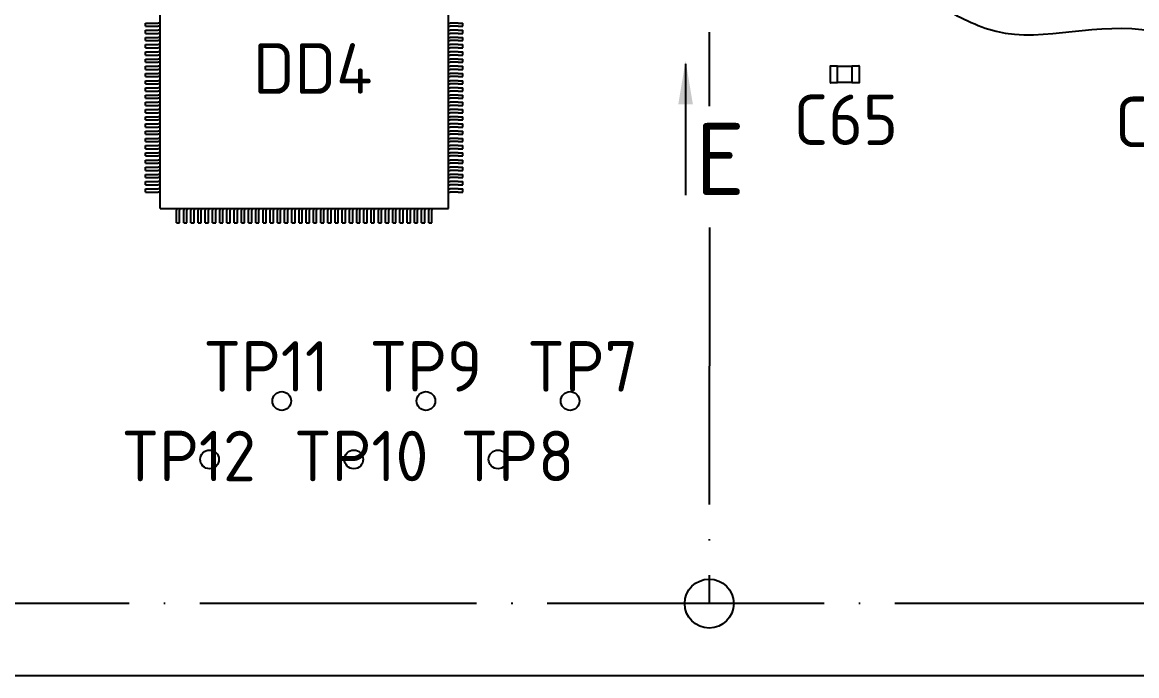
# Model space of a CAD drawing. Extents: x -34 to 51106, y -14166 to 1700.
# Drawn here: x 1546.4 to 1623.7, y 15.7 to 61 of the extents above; entities that cross this region are included whole.
import ezdxf
from ezdxf.enums import TextEntityAlignment as Align

# ---------------------------------------------------------------- set-up
doc = ezdxf.new("R2010")
doc.units = 0
doc.linetypes.add('ACAD_ISO04W100', pattern=[30, 24, -3, 0, -3])
doc.layers.get('0').update_dxf_attribs({"linetype": 'CONTINUOUS'})
for name, color, linetype in [('ВИДЫ', 30, 'CONTINUOUS'), ('РАЗМЕРЫ', 2, 'CONTINUOUS'), ('ТЕКСТ', 4, 'CONTINUOUS')]:
    doc.layers.add(name, color=color, linetype=linetype)
doc.styles.add('GOST_TYPE_B', font='GOST_B.TTF', dxfattribs={"height": 3.5})

msp = doc.modelspace()

# ---------------------------------------------------------------- linework, layer by layer
at = {"linetype": 'CONTINUOUS'}
for p, q in [((1555.9248, 48.1206), (1555.9248, 68.1206)), ((1575.9248, 48.1206), (1575.9248, 68.1206)), ((1554.9248, 60.9806), (1555.2591, 60.9806)), ((1554.9248, 60.7606), (1554.9248, 60.9806)), ((1554.9248, 60.7606), (1555.2591, 60.7606)), ((1554.9248, 60.4806), (1555.2591, 60.4806)), ((1554.9248, 60.2606), (1554.9248, 60.4806)), ((1555.2591, 60.9806), (1555.3498, 60.9806)), ((1555.2591, 60.7606), (1555.3498, 60.7606)), ((1555.2591, 60.4806), (1555.3498, 60.4806)), ((1555.3498, 60.9806), (1555.8014, 60.9806)), ((1555.3498, 60.7606), (1555.8014, 60.7606)), ((1555.3498, 60.4806), (1555.8014, 60.4806)), ((1555.8921, 60.9806), (1555.8014, 60.9806)), ((1555.8921, 60.7606), (1555.8014, 60.7606)), ((1555.8921, 60.4806), (1555.8014, 60.4806)), ((1555.8921, 60.9806), (1555.9248, 60.9806)), ((1555.8921, 60.7606), (1555.9248, 60.7606)), ((1555.8921, 60.4806), (1555.9248, 60.4806)), ((1555.9248, 60.7606), (1555.9248, 60.9806)), ((1555.9248, 60.2606), (1555.9248, 60.4806)), ((1575.9248, 60.9806), (1575.9576, 60.9806)), ((1575.9248, 60.7606), (1575.9248, 60.9806)), ((1575.9248, 60.7606), (1575.9576, 60.7606)), ((1575.9248, 60.4806), (1575.9576, 60.4806)), ((1575.9248, 60.2606), (1575.9248, 60.4806)), ((1575.9576, 60.9806), (1576.0483, 60.9806)), ((1575.9576, 60.7606), (1576.0483, 60.7606)), ((1575.9576, 60.4806), (1576.0483, 60.4806)), ((1576.4999, 60.9806), (1576.0483, 60.9806)), ((1576.4999, 60.7606), (1576.0483, 60.7606)), ((1576.4999, 60.4806), (1576.0483, 60.4806)), ((1576.5906, 60.9806), (1576.4999, 60.9806)), ((1576.5906, 60.7606), (1576.4999, 60.7606)), ((1576.5906, 60.4806), (1576.4999, 60.4806)), ((1576.5906, 60.9806), (1576.9248, 60.9806)), ((1576.5906, 60.7606), (1576.9248, 60.7606)), ((1576.5906, 60.4806), (1576.9248, 60.4806)), ((1576.9248, 60.7606), (1576.9248, 60.9806)), ((1576.9248, 60.2606), (1576.9248, 60.4806)), ((1554.9248, 60.2606), (1555.2591, 60.2606)), ((1554.9248, 59.9806), (1555.2591, 59.9806)), ((1554.9248, 59.7606), (1554.9248, 59.9806)), ((1554.9248, 59.7606), (1555.2591, 59.7606)), ((1555.2591, 60.2606), (1555.3498, 60.2606)), ((1555.2591, 59.9806), (1555.3498, 59.9806)), ((1555.2591, 59.7606), (1555.3498, 59.7606)), ((1555.3498, 60.2606), (1555.8014, 60.2606)), ((1555.3498, 59.9806), (1555.8014, 59.9806)), ((1555.3498, 59.7606), (1555.8014, 59.7606)), ((1555.8921, 60.2606), (1555.8014, 60.2606)), ((1555.8921, 59.9806), (1555.8014, 59.9806)), ((1555.8921, 59.7606), (1555.8014, 59.7606)), ((1555.8921, 60.2606), (1555.9248, 60.2606)), ((1555.8921, 59.9806), (1555.9248, 59.9806)), ((1555.8921, 59.7606), (1555.9248, 59.7606)), ((1555.9248, 59.7606), (1555.9248, 59.9806)), ((1575.9248, 60.2606), (1575.9576, 60.2606)), ((1575.9248, 59.9806), (1575.9576, 59.9806)), ((1575.9248, 59.7606), (1575.9248, 59.9806)), ((1575.9248, 59.7606), (1575.9576, 59.7606)), ((1575.9576, 60.2606), (1576.0483, 60.2606)), ((1575.9576, 59.9806), (1576.0483, 59.9806)), ((1575.9576, 59.7606), (1576.0483, 59.7606)), ((1576.4999, 60.2606), (1576.0483, 60.2606)), ((1576.4999, 59.9806), (1576.0483, 59.9806)), ((1576.4999, 59.7606), (1576.0483, 59.7606)), ((1576.5906, 60.2606), (1576.4999, 60.2606)), ((1576.5906, 59.9806), (1576.4999, 59.9806)), ((1576.5906, 59.7606), (1576.4999, 59.7606)), ((1576.5906, 60.2606), (1576.9248, 60.2606)), ((1576.5906, 59.9806), (1576.9248, 59.9806)), ((1576.5906, 59.7606), (1576.9248, 59.7606)), ((1576.9248, 59.7606), (1576.9248, 59.9806)), ((1554.9248, 59.4806), (1555.2591, 59.4806)), ((1554.9248, 59.2606), (1554.9248, 59.4806)), ((1554.9248, 59.2606), (1555.2591, 59.2606)), ((1554.9248, 58.9806), (1555.2591, 58.9806)), ((1554.9248, 58.7606), (1554.9248, 58.9806)), ((1554.9248, 58.7606), (1555.2591, 58.7606)), ((1555.2591, 59.4806), (1555.3498, 59.4806)), ((1555.2591, 59.2606), (1555.3498, 59.2606)), ((1555.2591, 58.9806), (1555.3498, 58.9806)), ((1555.2591, 58.7606), (1555.3498, 58.7606)), ((1555.3498, 59.4806), (1555.8014, 59.4806)), ((1555.3498, 59.2606), (1555.8014, 59.2606)), ((1555.3498, 58.9806), (1555.8014, 58.9806)), ((1555.3498, 58.7606), (1555.8014, 58.7606)), ((1555.8921, 59.4806), (1555.8014, 59.4806)), ((1555.8921, 59.2606), (1555.8014, 59.2606)), ((1555.8921, 58.9806), (1555.8014, 58.9806)), ((1555.8921, 58.7606), (1555.8014, 58.7606)), ((1555.8921, 59.4806), (1555.9248, 59.4806)), ((1555.8921, 59.2606), (1555.9248, 59.2606)), ((1555.8921, 58.9806), (1555.9248, 58.9806)), ((1555.8921, 58.7606), (1555.9248, 58.7606)), ((1555.9248, 59.2606), (1555.9248, 59.4806)), ((1555.9248, 58.7606), (1555.9248, 58.9806)), ((1575.9248, 59.4806), (1575.9576, 59.4806)), ((1575.9248, 59.2606), (1575.9248, 59.4806)), ((1575.9248, 59.2606), (1575.9576, 59.2606)), ((1575.9248, 58.9806), (1575.9576, 58.9806)), ((1575.9248, 58.7606), (1575.9248, 58.9806)), ((1575.9248, 58.7606), (1575.9576, 58.7606)), ((1575.9576, 59.4806), (1576.0483, 59.4806)), ((1575.9576, 59.2606), (1576.0483, 59.2606)), ((1575.9576, 58.9806), (1576.0483, 58.9806)), ((1575.9576, 58.7606), (1576.0483, 58.7606)), ((1576.4999, 59.4806), (1576.0483, 59.4806)), ((1576.4999, 59.2606), (1576.0483, 59.2606)), ((1576.4999, 58.9806), (1576.0483, 58.9806)), ((1576.4999, 58.7606), (1576.0483, 58.7606)), ((1576.5906, 59.4806), (1576.4999, 59.4806)), ((1576.5906, 59.2606), (1576.4999, 59.2606)), ((1576.5906, 58.9806), (1576.4999, 58.9806)), ((1576.5906, 58.7606), (1576.4999, 58.7606)), ((1576.5906, 59.4806), (1576.9248, 59.4806)), ((1576.5906, 59.2606), (1576.9248, 59.2606)), ((1576.5906, 58.9806), (1576.9248, 58.9806)), ((1576.5906, 58.7606), (1576.9248, 58.7606)), ((1576.9248, 59.2606), (1576.9248, 59.4806)), ((1576.9248, 58.7606), (1576.9248, 58.9806)), ((1554.9248, 58.4806), (1555.2591, 58.4806)), ((1554.9248, 58.2606), (1554.9248, 58.4806)), ((1554.9248, 58.2606), (1555.2591, 58.2606)), ((1554.9248, 57.9806), (1555.2591, 57.9806)), ((1554.9248, 57.7606), (1554.9248, 57.9806)), ((1555.2591, 58.4806), (1555.3498, 58.4806)), ((1555.2591, 58.2606), (1555.3498, 58.2606)), ((1555.2591, 57.9806), (1555.3498, 57.9806)), ((1555.3498, 58.4806), (1555.8014, 58.4806)), ((1555.3498, 58.2606), (1555.8014, 58.2606)), ((1555.3498, 57.9806), (1555.8014, 57.9806)), ((1555.8921, 58.4806), (1555.8014, 58.4806)), ((1555.8921, 58.2606), (1555.8014, 58.2606)), ((1555.8921, 57.9806), (1555.8014, 57.9806)), ((1555.8921, 58.4806), (1555.9248, 58.4806)), ((1555.8921, 58.2606), (1555.9248, 58.2606)), ((1555.8921, 57.9806), (1555.9248, 57.9806)), ((1555.9248, 58.2606), (1555.9248, 58.4806)), ((1555.9248, 57.7606), (1555.9248, 57.9806)), ((1575.9248, 58.4806), (1575.9576, 58.4806)), ((1575.9248, 58.2606), (1575.9248, 58.4806)), ((1575.9248, 58.2606), (1575.9576, 58.2606)), ((1575.9248, 57.9806), (1575.9576, 57.9806)), ((1575.9248, 57.7606), (1575.9248, 57.9806)), ((1575.9576, 58.4806), (1576.0483, 58.4806)), ((1575.9576, 58.2606), (1576.0483, 58.2606)), ((1575.9576, 57.9806), (1576.0483, 57.9806)), ((1576.4999, 58.4806), (1576.0483, 58.4806)), ((1576.4999, 58.2606), (1576.0483, 58.2606)), ((1576.4999, 57.9806), (1576.0483, 57.9806)), ((1576.5906, 58.4806), (1576.4999, 58.4806)), ((1576.5906, 58.2606), (1576.4999, 58.2606)), ((1576.5906, 57.9806), (1576.4999, 57.9806)), ((1576.5906, 58.4806), (1576.9248, 58.4806)), ((1576.5906, 58.2606), (1576.9248, 58.2606)), ((1576.5906, 57.9806), (1576.9248, 57.9806)), ((1576.9248, 58.2606), (1576.9248, 58.4806)), ((1576.9248, 57.7606), (1576.9248, 57.9806)), ((1602.4129, 56.8506), (1602.4129, 57.9906)), ((1602.4429, 58.0206), (1602.9129, 58.0206)), ((1602.9129, 57.9906), (1602.9129, 58.0206)), ((1602.9129, 57.9906), (1603.9129, 57.9906)), ((1602.9129, 56.8506), (1602.9129, 57.9906)), ((1603.9129, 58.0206), (1604.3829, 58.0206)), ((1603.9129, 58.0206), (1603.9129, 57.9906)), ((1603.9129, 57.9906), (1603.9129, 56.8506)), ((1604.4129, 57.9906), (1604.4129, 56.8506)), ((1554.9248, 57.7606), (1555.2591, 57.7606)), ((1554.9248, 57.4806), (1555.2591, 57.4806)), ((1554.9248, 57.2606), (1554.9248, 57.4806)), ((1554.9248, 57.2606), (1555.2591, 57.2606)), ((1555.2591, 57.7606), (1555.3498, 57.7606)), ((1555.2591, 57.4806), (1555.3498, 57.4806)), ((1555.2591, 57.2606), (1555.3498, 57.2606)), ((1555.3498, 57.7606), (1555.8014, 57.7606)), ((1555.3498, 57.4806), (1555.8014, 57.4806)), ((1555.3498, 57.2606), (1555.8014, 57.2606)), ((1555.8921, 57.7606), (1555.8014, 57.7606)), ((1555.8921, 57.4806), (1555.8014, 57.4806)), ((1555.8921, 57.2606), (1555.8014, 57.2606)), ((1555.8921, 57.7606), (1555.9248, 57.7606)), ((1555.8921, 57.4806), (1555.9248, 57.4806)), ((1555.8921, 57.2606), (1555.9248, 57.2606)), ((1555.9248, 57.2606), (1555.9248, 57.4806)), ((1575.9248, 57.7606), (1575.9576, 57.7606)), ((1575.9248, 57.4806), (1575.9576, 57.4806)), ((1575.9248, 57.2606), (1575.9248, 57.4806)), ((1575.9248, 57.2606), (1575.9576, 57.2606)), ((1575.9576, 57.7606), (1576.0483, 57.7606)), ((1575.9576, 57.4806), (1576.0483, 57.4806)), ((1575.9576, 57.2606), (1576.0483, 57.2606)), ((1576.4999, 57.7606), (1576.0483, 57.7606)), ((1576.4999, 57.4806), (1576.0483, 57.4806)), ((1576.4999, 57.2606), (1576.0483, 57.2606)), ((1576.5906, 57.7606), (1576.4999, 57.7606)), ((1576.5906, 57.4806), (1576.4999, 57.4806)), ((1576.5906, 57.2606), (1576.4999, 57.2606)), ((1576.5906, 57.7606), (1576.9248, 57.7606)), ((1576.5906, 57.4806), (1576.9248, 57.4806)), ((1576.5906, 57.2606), (1576.9248, 57.2606)), ((1576.9248, 57.2606), (1576.9248, 57.4806)), ((1554.9248, 56.9806), (1555.2591, 56.9806)), ((1554.9248, 56.7606), (1554.9248, 56.9806)), ((1554.9248, 56.7606), (1555.2591, 56.7606)), ((1554.9248, 56.4806), (1555.2591, 56.4806)), ((1554.9248, 56.2606), (1554.9248, 56.4806)), ((1555.2591, 56.9806), (1555.3498, 56.9806)), ((1555.2591, 56.7606), (1555.3498, 56.7606)), ((1555.2591, 56.4806), (1555.3498, 56.4806)), ((1555.3498, 56.9806), (1555.8014, 56.9806)), ((1555.3498, 56.7606), (1555.8014, 56.7606)), ((1555.3498, 56.4806), (1555.8014, 56.4806)), ((1555.8921, 56.9806), (1555.8014, 56.9806)), ((1555.8921, 56.7606), (1555.8014, 56.7606)), ((1555.8921, 56.4806), (1555.8014, 56.4806)), ((1555.8921, 56.9806), (1555.9248, 56.9806)), ((1555.8921, 56.7606), (1555.9248, 56.7606)), ((1555.8921, 56.4806), (1555.9248, 56.4806)), ((1555.9248, 56.7606), (1555.9248, 56.9806)), ((1555.9248, 56.2606), (1555.9248, 56.4806)), ((1575.9248, 56.9806), (1575.9576, 56.9806)), ((1575.9248, 56.7606), (1575.9248, 56.9806)), ((1575.9248, 56.7606), (1575.9576, 56.7606)), ((1575.9248, 56.4806), (1575.9576, 56.4806)), ((1575.9248, 56.2606), (1575.9248, 56.4806)), ((1575.9576, 56.9806), (1576.0483, 56.9806)), ((1575.9576, 56.7606), (1576.0483, 56.7606)), ((1575.9576, 56.4806), (1576.0483, 56.4806)), ((1576.4999, 56.9806), (1576.0483, 56.9806)), ((1576.4999, 56.7606), (1576.0483, 56.7606)), ((1576.4999, 56.4806), (1576.0483, 56.4806)), ((1576.5906, 56.9806), (1576.4999, 56.9806)), ((1576.5906, 56.7606), (1576.4999, 56.7606)), ((1576.5906, 56.4806), (1576.4999, 56.4806)), ((1576.5906, 56.9806), (1576.9248, 56.9806)), ((1576.5906, 56.7606), (1576.9248, 56.7606)), ((1576.5906, 56.4806), (1576.9248, 56.4806)), ((1576.9248, 56.7606), (1576.9248, 56.9806)), ((1576.9248, 56.2606), (1576.9248, 56.4806)), ((1602.9129, 56.8206), (1602.4429, 56.8206)), ((1603.9129, 56.8506), (1602.9129, 56.8506)), ((1602.9129, 56.8206), (1602.9129, 56.8506)), ((1603.9129, 56.8506), (1603.9129, 56.8206)), ((1604.3829, 56.8206), (1603.9129, 56.8206)), ((1554.9248, 56.2606), (1555.2591, 56.2606)), ((1554.9248, 55.9806), (1555.2591, 55.9806)), ((1554.9248, 55.7606), (1554.9248, 55.9806)), ((1554.9248, 55.7606), (1555.2591, 55.7606)), ((1555.2591, 56.2606), (1555.3498, 56.2606)), ((1555.2591, 55.9806), (1555.3498, 55.9806)), ((1555.2591, 55.7606), (1555.3498, 55.7606)), ((1555.3498, 56.2606), (1555.8014, 56.2606)), ((1555.3498, 55.9806), (1555.8014, 55.9806)), ((1555.3498, 55.7606), (1555.8014, 55.7606)), ((1555.8921, 56.2606), (1555.8014, 56.2606)), ((1555.8921, 55.9806), (1555.8014, 55.9806)), ((1555.8921, 55.7606), (1555.8014, 55.7606)), ((1555.8921, 56.2606), (1555.9248, 56.2606)), ((1555.8921, 55.9806), (1555.9248, 55.9806)), ((1555.8921, 55.7606), (1555.9248, 55.7606)), ((1555.9248, 55.7606), (1555.9248, 55.9806)), ((1575.9248, 56.2606), (1575.9576, 56.2606)), ((1575.9248, 55.9806), (1575.9576, 55.9806)), ((1575.9248, 55.7606), (1575.9248, 55.9806)), ((1575.9248, 55.7606), (1575.9576, 55.7606)), ((1575.9576, 56.2606), (1576.0483, 56.2606)), ((1575.9576, 55.9806), (1576.0483, 55.9806)), ((1575.9576, 55.7606), (1576.0483, 55.7606)), ((1576.4999, 56.2606), (1576.0483, 56.2606)), ((1576.4999, 55.9806), (1576.0483, 55.9806)), ((1576.4999, 55.7606), (1576.0483, 55.7606)), ((1576.5906, 56.2606), (1576.4999, 56.2606)), ((1576.5906, 55.9806), (1576.4999, 55.9806)), ((1576.5906, 55.7606), (1576.4999, 55.7606)), ((1576.5906, 56.2606), (1576.9248, 56.2606)), ((1576.5906, 55.9806), (1576.9248, 55.9806)), ((1576.5906, 55.7606), (1576.9248, 55.7606)), ((1576.9248, 55.7606), (1576.9248, 55.9806)), ((1554.9248, 55.4806), (1555.2591, 55.4806)), ((1554.9248, 55.2606), (1554.9248, 55.4806)), ((1554.9248, 55.2606), (1555.2591, 55.2606)), ((1554.9248, 54.9806), (1555.2591, 54.9806)), ((1554.9248, 54.7606), (1554.9248, 54.9806)), ((1555.2591, 55.4806), (1555.3498, 55.4806)), ((1555.2591, 55.2606), (1555.3498, 55.2606)), ((1555.2591, 54.9806), (1555.3498, 54.9806)), ((1555.3498, 55.4806), (1555.8014, 55.4806)), ((1555.3498, 55.2606), (1555.8014, 55.2606)), ((1555.3498, 54.9806), (1555.8014, 54.9806)), ((1555.8921, 55.4806), (1555.8014, 55.4806)), ((1555.8921, 55.2606), (1555.8014, 55.2606)), ((1555.8921, 54.9806), (1555.8014, 54.9806)), ((1555.8921, 55.4806), (1555.9248, 55.4806)), ((1555.8921, 55.2606), (1555.9248, 55.2606)), ((1555.8921, 54.9806), (1555.9248, 54.9806)), ((1555.9248, 55.2606), (1555.9248, 55.4806)), ((1555.9248, 54.7606), (1555.9248, 54.9806)), ((1575.9248, 55.4806), (1575.9576, 55.4806)), ((1575.9248, 55.2606), (1575.9248, 55.4806)), ((1575.9248, 55.2606), (1575.9576, 55.2606)), ((1575.9248, 54.9806), (1575.9576, 54.9806)), ((1575.9248, 54.7606), (1575.9248, 54.9806)), ((1575.9576, 55.4806), (1576.0483, 55.4806)), ((1575.9576, 55.2606), (1576.0483, 55.2606)), ((1575.9576, 54.9806), (1576.0483, 54.9806)), ((1576.4999, 55.4806), (1576.0483, 55.4806)), ((1576.4999, 55.2606), (1576.0483, 55.2606)), ((1576.4999, 54.9806), (1576.0483, 54.9806)), ((1576.5906, 55.4806), (1576.4999, 55.4806)), ((1576.5906, 55.2606), (1576.4999, 55.2606)), ((1576.5906, 54.9806), (1576.4999, 54.9806)), ((1576.5906, 55.4806), (1576.9248, 55.4806)), ((1576.5906, 55.2606), (1576.9248, 55.2606)), ((1576.5906, 54.9806), (1576.9248, 54.9806)), ((1576.9248, 55.2606), (1576.9248, 55.4806)), ((1576.9248, 54.7606), (1576.9248, 54.9806)), ((1554.9248, 54.7606), (1555.2591, 54.7606)), ((1554.9248, 54.4806), (1555.2591, 54.4806)), ((1554.9248, 54.2606), (1554.9248, 54.4806)), ((1554.9248, 54.2606), (1555.2591, 54.2606)), ((1555.2591, 54.7606), (1555.3498, 54.7606)), ((1555.2591, 54.4806), (1555.3498, 54.4806)), ((1555.2591, 54.2606), (1555.3498, 54.2606)), ((1555.3498, 54.7606), (1555.8014, 54.7606)), ((1555.3498, 54.4806), (1555.8014, 54.4806)), ((1555.3498, 54.2606), (1555.8014, 54.2606)), ((1555.8921, 54.7606), (1555.8014, 54.7606)), ((1555.8921, 54.4806), (1555.8014, 54.4806)), ((1555.8921, 54.2606), (1555.8014, 54.2606)), ((1555.8921, 54.7606), (1555.9248, 54.7606)), ((1555.8921, 54.4806), (1555.9248, 54.4806)), ((1555.8921, 54.2606), (1555.9248, 54.2606)), ((1555.9248, 54.2606), (1555.9248, 54.4806)), ((1575.9248, 54.7606), (1575.9576, 54.7606)), ((1575.9248, 54.4806), (1575.9576, 54.4806)), ((1575.9248, 54.2606), (1575.9248, 54.4806)), ((1575.9248, 54.2606), (1575.9576, 54.2606)), ((1575.9576, 54.7606), (1576.0483, 54.7606)), ((1575.9576, 54.4806), (1576.0483, 54.4806)), ((1575.9576, 54.2606), (1576.0483, 54.2606)), ((1576.4999, 54.7606), (1576.0483, 54.7606)), ((1576.4999, 54.4806), (1576.0483, 54.4806)), ((1576.4999, 54.2606), (1576.0483, 54.2606)), ((1576.5906, 54.7606), (1576.4999, 54.7606)), ((1576.5906, 54.4806), (1576.4999, 54.4806)), ((1576.5906, 54.2606), (1576.4999, 54.2606)), ((1576.5906, 54.7606), (1576.9248, 54.7606)), ((1576.5906, 54.4806), (1576.9248, 54.4806)), ((1576.5906, 54.2606), (1576.9248, 54.2606)), ((1576.9248, 54.2606), (1576.9248, 54.4806)), ((1554.9248, 53.9806), (1555.2591, 53.9806)), ((1554.9248, 53.7606), (1554.9248, 53.9806)), ((1554.9248, 53.7606), (1555.2591, 53.7606)), ((1554.9248, 53.4806), (1555.2591, 53.4806)), ((1554.9248, 53.2606), (1554.9248, 53.4806)), ((1555.2591, 53.9806), (1555.3498, 53.9806)), ((1555.2591, 53.7606), (1555.3498, 53.7606)), ((1555.2591, 53.4806), (1555.3498, 53.4806)), ((1555.3498, 53.9806), (1555.8014, 53.9806)), ((1555.3498, 53.7606), (1555.8014, 53.7606)), ((1555.3498, 53.4806), (1555.8014, 53.4806)), ((1555.8921, 53.9806), (1555.8014, 53.9806)), ((1555.8921, 53.7606), (1555.8014, 53.7606)), ((1555.8921, 53.4806), (1555.8014, 53.4806)), ((1555.8921, 53.9806), (1555.9248, 53.9806)), ((1555.8921, 53.7606), (1555.9248, 53.7606)), ((1555.8921, 53.4806), (1555.9248, 53.4806)), ((1555.9248, 53.7606), (1555.9248, 53.9806)), ((1555.9248, 53.2606), (1555.9248, 53.4806)), ((1575.9248, 53.9806), (1575.9576, 53.9806)), ((1575.9248, 53.7606), (1575.9248, 53.9806)), ((1575.9248, 53.7606), (1575.9576, 53.7606)), ((1575.9248, 53.4806), (1575.9576, 53.4806)), ((1575.9248, 53.2606), (1575.9248, 53.4806)), ((1575.9576, 53.9806), (1576.0483, 53.9806)), ((1575.9576, 53.7606), (1576.0483, 53.7606)), ((1575.9576, 53.4806), (1576.0483, 53.4806)), ((1576.4999, 53.9806), (1576.0483, 53.9806)), ((1576.4999, 53.7606), (1576.0483, 53.7606)), ((1576.4999, 53.4806), (1576.0483, 53.4806)), ((1576.5906, 53.9806), (1576.4999, 53.9806)), ((1576.5906, 53.7606), (1576.4999, 53.7606)), ((1576.5906, 53.4806), (1576.4999, 53.4806)), ((1576.5906, 53.9806), (1576.9248, 53.9806)), ((1576.5906, 53.7606), (1576.9248, 53.7606)), ((1576.5906, 53.4806), (1576.9248, 53.4806)), ((1576.9248, 53.7606), (1576.9248, 53.9806)), ((1576.9248, 53.2606), (1576.9248, 53.4806)), ((1554.9248, 53.2606), (1555.2591, 53.2606)), ((1554.9248, 52.9806), (1555.2591, 52.9806)), ((1554.9248, 52.7606), (1554.9248, 52.9806)), ((1554.9248, 52.7606), (1555.2591, 52.7606)), ((1555.2591, 53.2606), (1555.3498, 53.2606)), ((1555.2591, 52.9806), (1555.3498, 52.9806)), ((1555.2591, 52.7606), (1555.3498, 52.7606)), ((1555.3498, 53.2606), (1555.8014, 53.2606)), ((1555.3498, 52.9806), (1555.8014, 52.9806)), ((1555.3498, 52.7606), (1555.8014, 52.7606)), ((1555.8921, 53.2606), (1555.8014, 53.2606)), ((1555.8921, 52.9806), (1555.8014, 52.9806)), ((1555.8921, 52.7606), (1555.8014, 52.7606)), ((1555.8921, 53.2606), (1555.9248, 53.2606)), ((1555.8921, 52.9806), (1555.9248, 52.9806)), ((1555.8921, 52.7606), (1555.9248, 52.7606)), ((1555.9248, 52.7606), (1555.9248, 52.9806)), ((1575.9248, 53.2606), (1575.9576, 53.2606)), ((1575.9248, 52.9806), (1575.9576, 52.9806)), ((1575.9248, 52.7606), (1575.9248, 52.9806)), ((1575.9248, 52.7606), (1575.9576, 52.7606)), ((1575.9576, 53.2606), (1576.0483, 53.2606)), ((1575.9576, 52.9806), (1576.0483, 52.9806)), ((1575.9576, 52.7606), (1576.0483, 52.7606)), ((1576.4999, 53.2606), (1576.0483, 53.2606)), ((1576.4999, 52.9806), (1576.0483, 52.9806)), ((1576.4999, 52.7606), (1576.0483, 52.7606)), ((1576.5906, 53.2606), (1576.4999, 53.2606)), ((1576.5906, 52.9806), (1576.4999, 52.9806)), ((1576.5906, 52.7606), (1576.4999, 52.7606)), ((1576.5906, 53.2606), (1576.9248, 53.2606)), ((1576.5906, 52.9806), (1576.9248, 52.9806)), ((1576.5906, 52.7606), (1576.9248, 52.7606)), ((1576.9248, 52.7606), (1576.9248, 52.9806)), ((1554.9248, 52.4806), (1555.2591, 52.4806)), ((1554.9248, 52.2606), (1554.9248, 52.4806)), ((1554.9248, 52.2606), (1555.2591, 52.2606)), ((1554.9248, 51.9806), (1555.2591, 51.9806)), ((1554.9248, 51.7606), (1554.9248, 51.9806)), ((1555.2591, 52.4806), (1555.3498, 52.4806)), ((1555.2591, 52.2606), (1555.3498, 52.2606)), ((1555.2591, 51.9806), (1555.3498, 51.9806)), ((1555.3498, 52.4806), (1555.8014, 52.4806)), ((1555.3498, 52.2606), (1555.8014, 52.2606)), ((1555.3498, 51.9806), (1555.8014, 51.9806)), ((1555.8921, 52.4806), (1555.8014, 52.4806)), ((1555.8921, 52.2606), (1555.8014, 52.2606)), ((1555.8921, 51.9806), (1555.8014, 51.9806)), ((1555.8921, 52.4806), (1555.9248, 52.4806)), ((1555.8921, 52.2606), (1555.9248, 52.2606)), ((1555.8921, 51.9806), (1555.9248, 51.9806)), ((1555.9248, 52.2606), (1555.9248, 52.4806)), ((1555.9248, 51.7606), (1555.9248, 51.9806)), ((1575.9248, 52.4806), (1575.9576, 52.4806)), ((1575.9248, 52.2606), (1575.9248, 52.4806)), ((1575.9248, 52.2606), (1575.9576, 52.2606)), ((1575.9248, 51.9806), (1575.9576, 51.9806)), ((1575.9248, 51.7606), (1575.9248, 51.9806)), ((1575.9576, 52.4806), (1576.0483, 52.4806)), ((1575.9576, 52.2606), (1576.0483, 52.2606)), ((1575.9576, 51.9806), (1576.0483, 51.9806)), ((1576.4999, 52.4806), (1576.0483, 52.4806)), ((1576.4999, 52.2606), (1576.0483, 52.2606)), ((1576.4999, 51.9806), (1576.0483, 51.9806)), ((1576.5906, 52.4806), (1576.4999, 52.4806)), ((1576.5906, 52.2606), (1576.4999, 52.2606)), ((1576.5906, 51.9806), (1576.4999, 51.9806)), ((1576.5906, 52.4806), (1576.9248, 52.4806)), ((1576.5906, 52.2606), (1576.9248, 52.2606)), ((1576.5906, 51.9806), (1576.9248, 51.9806)), ((1576.9248, 52.2606), (1576.9248, 52.4806)), ((1576.9248, 51.7606), (1576.9248, 51.9806)), ((1554.9248, 51.7606), (1555.2591, 51.7606)), ((1554.9248, 51.4806), (1555.2591, 51.4806)), ((1554.9248, 51.2606), (1554.9248, 51.4806)), ((1554.9248, 51.2606), (1555.2591, 51.2606)), ((1555.2591, 51.7606), (1555.3498, 51.7606)), ((1555.2591, 51.4806), (1555.3498, 51.4806)), ((1555.2591, 51.2606), (1555.3498, 51.2606)), ((1555.3498, 51.7606), (1555.8014, 51.7606)), ((1555.3498, 51.4806), (1555.8014, 51.4806)), ((1555.3498, 51.2606), (1555.8014, 51.2606)), ((1555.8921, 51.7606), (1555.8014, 51.7606)), ((1555.8921, 51.4806), (1555.8014, 51.4806)), ((1555.8921, 51.2606), (1555.8014, 51.2606)), ((1555.8921, 51.7606), (1555.9248, 51.7606)), ((1555.8921, 51.4806), (1555.9248, 51.4806)), ((1555.8921, 51.2606), (1555.9248, 51.2606)), ((1555.9248, 51.2606), (1555.9248, 51.4806)), ((1575.9248, 51.7606), (1575.9576, 51.7606)), ((1575.9248, 51.4806), (1575.9576, 51.4806)), ((1575.9248, 51.2606), (1575.9248, 51.4806)), ((1575.9248, 51.2606), (1575.9576, 51.2606)), ((1575.9576, 51.7606), (1576.0483, 51.7606)), ((1575.9576, 51.4806), (1576.0483, 51.4806)), ((1575.9576, 51.2606), (1576.0483, 51.2606)), ((1576.4999, 51.7606), (1576.0483, 51.7606)), ((1576.4999, 51.4806), (1576.0483, 51.4806)), ((1576.4999, 51.2606), (1576.0483, 51.2606)), ((1576.5906, 51.7606), (1576.4999, 51.7606)), ((1576.5906, 51.4806), (1576.4999, 51.4806)), ((1576.5906, 51.2606), (1576.4999, 51.2606)), ((1576.5906, 51.7606), (1576.9248, 51.7606)), ((1576.5906, 51.4806), (1576.9248, 51.4806)), ((1576.5906, 51.2606), (1576.9248, 51.2606)), ((1576.9248, 51.2606), (1576.9248, 51.4806)), ((1554.9248, 50.9806), (1555.2591, 50.9806)), ((1554.9248, 50.7606), (1554.9248, 50.9806)), ((1554.9248, 50.7606), (1555.2591, 50.7606)), ((1554.9248, 50.4806), (1555.2591, 50.4806)), ((1554.9248, 50.2606), (1554.9248, 50.4806)), ((1554.9248, 50.2606), (1555.2591, 50.2606)), ((1555.2591, 50.9806), (1555.3498, 50.9806)), ((1555.2591, 50.7606), (1555.3498, 50.7606)), ((1555.2591, 50.4806), (1555.3498, 50.4806)), ((1555.2591, 50.2606), (1555.3498, 50.2606)), ((1555.3498, 50.9806), (1555.8014, 50.9806)), ((1555.3498, 50.7606), (1555.8014, 50.7606)), ((1555.3498, 50.4806), (1555.8014, 50.4806)), ((1555.3498, 50.2606), (1555.8014, 50.2606)), ((1555.8921, 50.9806), (1555.8014, 50.9806)), ((1555.8921, 50.7606), (1555.8014, 50.7606)), ((1555.8921, 50.4806), (1555.8014, 50.4806)), ((1555.8921, 50.2606), (1555.8014, 50.2606)), ((1555.8921, 50.9806), (1555.9248, 50.9806)), ((1555.8921, 50.7606), (1555.9248, 50.7606)), ((1555.8921, 50.4806), (1555.9248, 50.4806)), ((1555.8921, 50.2606), (1555.9248, 50.2606)), ((1555.9248, 50.7606), (1555.9248, 50.9806)), ((1555.9248, 50.2606), (1555.9248, 50.4806)), ((1575.9248, 50.9806), (1575.9576, 50.9806)), ((1575.9248, 50.7606), (1575.9248, 50.9806)), ((1575.9248, 50.7606), (1575.9576, 50.7606)), ((1575.9248, 50.4806), (1575.9576, 50.4806)), ((1575.9248, 50.2606), (1575.9248, 50.4806)), ((1575.9248, 50.2606), (1575.9576, 50.2606)), ((1575.9576, 50.9806), (1576.0483, 50.9806)), ((1575.9576, 50.7606), (1576.0483, 50.7606)), ((1575.9576, 50.4806), (1576.0483, 50.4806)), ((1575.9576, 50.2606), (1576.0483, 50.2606)), ((1576.4999, 50.9806), (1576.0483, 50.9806)), ((1576.4999, 50.7606), (1576.0483, 50.7606)), ((1576.4999, 50.4806), (1576.0483, 50.4806)), ((1576.4999, 50.2606), (1576.0483, 50.2606)), ((1576.5906, 50.9806), (1576.4999, 50.9806)), ((1576.5906, 50.7606), (1576.4999, 50.7606)), ((1576.5906, 50.4806), (1576.4999, 50.4806)), ((1576.5906, 50.2606), (1576.4999, 50.2606)), ((1576.5906, 50.9806), (1576.9248, 50.9806)), ((1576.5906, 50.7606), (1576.9248, 50.7606)), ((1576.5906, 50.4806), (1576.9248, 50.4806)), ((1576.5906, 50.2606), (1576.9248, 50.2606)), ((1576.9248, 50.7606), (1576.9248, 50.9806)), ((1576.9248, 50.2606), (1576.9248, 50.4806)), ((1554.9248, 49.9806), (1555.2591, 49.9806)), ((1554.9248, 49.7606), (1554.9248, 49.9806)), ((1554.9248, 49.7606), (1555.2591, 49.7606)), ((1554.9248, 49.4806), (1555.2591, 49.4806)), ((1554.9248, 49.2606), (1554.9248, 49.4806)), ((1555.2591, 49.9806), (1555.3498, 49.9806)), ((1555.2591, 49.7606), (1555.3498, 49.7606)), ((1555.2591, 49.4806), (1555.3498, 49.4806)), ((1555.3498, 49.9806), (1555.8014, 49.9806)), ((1555.3498, 49.7606), (1555.8014, 49.7606)), ((1555.3498, 49.4806), (1555.8014, 49.4806)), ((1555.8921, 49.9806), (1555.8014, 49.9806)), ((1555.8921, 49.7606), (1555.8014, 49.7606)), ((1555.8921, 49.4806), (1555.8014, 49.4806)), ((1555.8921, 49.9806), (1555.9248, 49.9806)), ((1555.8921, 49.7606), (1555.9248, 49.7606)), ((1555.8921, 49.4806), (1555.9248, 49.4806)), ((1555.9248, 49.7606), (1555.9248, 49.9806)), ((1555.9248, 49.2606), (1555.9248, 49.4806)), ((1575.9248, 49.9806), (1575.9576, 49.9806)), ((1575.9248, 49.7606), (1575.9248, 49.9806)), ((1575.9248, 49.7606), (1575.9576, 49.7606)), ((1575.9248, 49.4806), (1575.9576, 49.4806)), ((1575.9248, 49.2606), (1575.9248, 49.4806)), ((1575.9576, 49.9806), (1576.0483, 49.9806)), ((1575.9576, 49.7606), (1576.0483, 49.7606)), ((1575.9576, 49.4806), (1576.0483, 49.4806)), ((1576.4999, 49.9806), (1576.0483, 49.9806)), ((1576.4999, 49.7606), (1576.0483, 49.7606)), ((1576.4999, 49.4806), (1576.0483, 49.4806)), ((1576.5906, 49.9806), (1576.4999, 49.9806)), ((1576.5906, 49.7606), (1576.4999, 49.7606)), ((1576.5906, 49.4806), (1576.4999, 49.4806)), ((1576.5906, 49.9806), (1576.9248, 49.9806)), ((1576.5906, 49.7606), (1576.9248, 49.7606)), ((1576.5906, 49.4806), (1576.9248, 49.4806)), ((1576.9248, 49.7606), (1576.9248, 49.9806)), ((1576.9248, 49.2606), (1576.9248, 49.4806)), ((1554.9248, 49.2606), (1555.2591, 49.2606)), ((1555.2591, 49.2606), (1555.3498, 49.2606)), ((1555.3498, 49.2606), (1555.8014, 49.2606)), ((1555.8921, 49.2606), (1555.8014, 49.2606)), ((1555.8921, 49.2606), (1555.9248, 49.2606)), ((1575.9248, 49.2606), (1575.9576, 49.2606)), ((1575.9576, 49.2606), (1576.0483, 49.2606)), ((1576.4999, 49.2606), (1576.0483, 49.2606)), ((1576.5906, 49.2606), (1576.4999, 49.2606)), ((1576.5906, 49.2606), (1576.9248, 49.2606)), ((1555.9248, 48.1206), (1575.9248, 48.1206)), ((1557.0648, 48.0878), (1557.0648, 48.1206)), ((1557.0648, 48.1206), (1557.2848, 48.1206)), ((1557.0648, 48.0878), (1557.0648, 47.9972)), ((1557.0648, 47.5455), (1557.0648, 47.9972)), ((1557.2848, 48.0878), (1557.2848, 48.1206)), ((1557.2848, 48.0878), (1557.2848, 47.9972)), ((1557.2848, 47.5455), (1557.2848, 47.9972)), ((1557.5648, 48.0878), (1557.5648, 48.1206)), ((1557.5648, 48.1206), (1557.7848, 48.1206)), ((1557.5648, 48.0878), (1557.5648, 47.9972)), ((1557.5648, 47.5455), (1557.5648, 47.9972)), ((1557.7848, 48.0878), (1557.7848, 48.1206)), ((1557.7848, 48.0878), (1557.7848, 47.9972)), ((1557.7848, 47.5455), (1557.7848, 47.9972)), ((1558.0648, 48.0878), (1558.0648, 48.1206)), ((1558.0648, 48.1206), (1558.2848, 48.1206)), ((1558.0648, 48.0878), (1558.0648, 47.9972)), ((1558.0648, 47.5455), (1558.0648, 47.9972)), ((1558.2848, 48.0878), (1558.2848, 48.1206)), ((1558.2848, 48.0878), (1558.2848, 47.9972)), ((1558.2848, 47.5455), (1558.2848, 47.9972)), ((1558.5648, 48.0878), (1558.5648, 48.1206)), ((1558.5648, 48.1206), (1558.7848, 48.1206)), ((1558.5648, 48.0878), (1558.5648, 47.9972)), ((1558.5648, 47.5455), (1558.5648, 47.9972)), ((1558.7848, 48.0878), (1558.7848, 48.1206)), ((1558.7848, 48.0878), (1558.7848, 47.9972)), ((1558.7848, 47.5455), (1558.7848, 47.9972)), ((1559.0648, 48.0878), (1559.0648, 48.1206)), ((1559.0648, 48.1206), (1559.2848, 48.1206)), ((1559.0648, 48.0878), (1559.0648, 47.9972)), ((1559.0648, 47.5455), (1559.0648, 47.9972)), ((1559.2848, 48.0878), (1559.2848, 48.1206)), ((1559.2848, 48.0878), (1559.2848, 47.9972)), ((1559.2848, 47.5455), (1559.2848, 47.9972)), ((1559.5648, 48.0878), (1559.5648, 48.1206)), ((1559.5648, 48.1206), (1559.7848, 48.1206)), ((1559.5648, 48.0878), (1559.5648, 47.9972)), ((1559.5648, 47.5455), (1559.5648, 47.9972)), ((1559.7848, 48.0878), (1559.7848, 48.1206)), ((1559.7848, 48.0878), (1559.7848, 47.9972)), ((1559.7848, 47.5455), (1559.7848, 47.9972)), ((1560.0648, 48.0878), (1560.0648, 48.1206)), ((1560.0648, 48.1206), (1560.2848, 48.1206)), ((1560.0648, 48.0878), (1560.0648, 47.9972)), ((1560.0648, 47.5455), (1560.0648, 47.9972)), ((1560.2848, 48.0878), (1560.2848, 48.1206)), ((1560.2848, 48.0878), (1560.2848, 47.9972)), ((1560.2848, 47.5455), (1560.2848, 47.9972)), ((1560.5648, 48.0878), (1560.5648, 48.1206)), ((1560.5648, 48.1206), (1560.7848, 48.1206)), ((1560.5648, 48.0878), (1560.5648, 47.9972)), ((1560.5648, 47.5455), (1560.5648, 47.9972)), ((1560.7848, 48.0878), (1560.7848, 48.1206)), ((1560.7848, 48.0878), (1560.7848, 47.9972)), ((1560.7848, 47.5455), (1560.7848, 47.9972)), ((1561.0648, 48.0878), (1561.0648, 48.1206)), ((1561.0648, 48.1206), (1561.2848, 48.1206)), ((1561.0648, 48.0878), (1561.0648, 47.9972)), ((1561.0648, 47.5455), (1561.0648, 47.9972)), ((1561.2848, 48.0878), (1561.2848, 48.1206)), ((1561.2848, 48.0878), (1561.2848, 47.9972)), ((1561.2848, 47.5455), (1561.2848, 47.9972)), ((1561.5648, 48.0878), (1561.5648, 48.1206)), ((1561.5648, 48.1206), (1561.7848, 48.1206)), ((1561.5648, 48.0878), (1561.5648, 47.9972)), ((1561.5648, 47.5455), (1561.5648, 47.9972)), ((1561.7848, 48.0878), (1561.7848, 48.1206)), ((1561.7848, 48.0878), (1561.7848, 47.9972)), ((1561.7848, 47.5455), (1561.7848, 47.9972)), ((1562.0648, 48.0878), (1562.0648, 48.1206)), ((1562.0648, 48.1206), (1562.2848, 48.1206)), ((1562.0648, 48.0878), (1562.0648, 47.9972)), ((1562.0648, 47.5455), (1562.0648, 47.9972)), ((1562.2848, 48.0878), (1562.2848, 48.1206)), ((1562.2848, 48.0878), (1562.2848, 47.9972)), ((1562.2848, 47.5455), (1562.2848, 47.9972)), ((1562.5648, 48.0878), (1562.5648, 48.1206)), ((1562.5648, 48.1206), (1562.7848, 48.1206)), ((1562.5648, 48.0878), (1562.5648, 47.9972)), ((1562.5648, 47.5455), (1562.5648, 47.9972)), ((1562.7848, 48.0878), (1562.7848, 48.1206)), ((1562.7848, 48.0878), (1562.7848, 47.9972)), ((1562.7848, 47.5455), (1562.7848, 47.9972)), ((1563.0648, 48.0878), (1563.0648, 48.1206)), ((1563.0648, 48.1206), (1563.2848, 48.1206)), ((1563.0648, 48.0878), (1563.0648, 47.9972)), ((1563.0648, 47.5455), (1563.0648, 47.9972)), ((1563.2848, 48.0878), (1563.2848, 48.1206)), ((1563.2848, 48.0878), (1563.2848, 47.9972)), ((1563.2848, 47.5455), (1563.2848, 47.9972)), ((1563.5648, 48.0878), (1563.5648, 48.1206)), ((1563.5648, 48.1206), (1563.7848, 48.1206)), ((1563.5648, 48.0878), (1563.5648, 47.9972)), ((1563.5648, 47.5455), (1563.5648, 47.9972)), ((1563.7848, 48.0878), (1563.7848, 48.1206)), ((1563.7848, 48.0878), (1563.7848, 47.9972)), ((1563.7848, 47.5455), (1563.7848, 47.9972)), ((1564.0648, 48.0878), (1564.0648, 48.1206)), ((1564.0648, 48.1206), (1564.2848, 48.1206)), ((1564.0648, 48.0878), (1564.0648, 47.9972)), ((1564.0648, 47.5455), (1564.0648, 47.9972)), ((1564.2848, 48.0878), (1564.2848, 48.1206)), ((1564.2848, 48.0878), (1564.2848, 47.9972)), ((1564.2848, 47.5455), (1564.2848, 47.9972)), ((1564.5648, 48.0878), (1564.5648, 48.1206)), ((1564.5648, 48.1206), (1564.7848, 48.1206)), ((1564.5648, 48.0878), (1564.5648, 47.9972)), ((1564.5648, 47.5455), (1564.5648, 47.9972)), ((1564.7848, 48.0878), (1564.7848, 48.1206)), ((1564.7848, 48.0878), (1564.7848, 47.9972)), ((1564.7848, 47.5455), (1564.7848, 47.9972)), ((1565.0648, 48.0878), (1565.0648, 48.1206)), ((1565.0648, 48.1206), (1565.2848, 48.1206)), ((1565.0648, 48.0878), (1565.0648, 47.9972)), ((1565.0648, 47.5455), (1565.0648, 47.9972)), ((1565.2848, 48.0878), (1565.2848, 48.1206)), ((1565.2848, 48.0878), (1565.2848, 47.9972)), ((1565.2848, 47.5455), (1565.2848, 47.9972)), ((1565.5648, 48.0878), (1565.5648, 48.1206)), ((1565.5648, 48.1206), (1565.7848, 48.1206)), ((1565.5648, 48.0878), (1565.5648, 47.9972)), ((1565.5648, 47.5455), (1565.5648, 47.9972)), ((1565.7848, 48.0878), (1565.7848, 48.1206)), ((1565.7848, 48.0878), (1565.7848, 47.9972)), ((1565.7848, 47.5455), (1565.7848, 47.9972)), ((1566.0648, 48.0878), (1566.0648, 48.1206)), ((1566.0648, 48.1206), (1566.2848, 48.1206)), ((1566.0648, 48.0878), (1566.0648, 47.9972)), ((1566.0648, 47.5455), (1566.0648, 47.9972)), ((1566.2848, 48.0878), (1566.2848, 48.1206)), ((1566.2848, 48.0878), (1566.2848, 47.9972)), ((1566.2848, 47.5455), (1566.2848, 47.9972)), ((1566.5648, 48.0878), (1566.5648, 48.1206)), ((1566.5648, 48.1206), (1566.7848, 48.1206)), ((1566.5648, 48.0878), (1566.5648, 47.9972)), ((1566.5648, 47.5455), (1566.5648, 47.9972)), ((1566.7848, 48.0878), (1566.7848, 48.1206)), ((1566.7848, 48.0878), (1566.7848, 47.9972)), ((1566.7848, 47.5455), (1566.7848, 47.9972)), ((1567.0648, 48.0878), (1567.0648, 48.1206)), ((1567.0648, 48.1206), (1567.2848, 48.1206)), ((1567.0648, 48.0878), (1567.0648, 47.9972)), ((1567.0648, 47.5455), (1567.0648, 47.9972)), ((1567.2848, 48.0878), (1567.2848, 48.1206)), ((1567.2848, 48.0878), (1567.2848, 47.9972)), ((1567.2848, 47.5455), (1567.2848, 47.9972)), ((1567.5648, 48.0878), (1567.5648, 48.1206)), ((1567.5648, 48.1206), (1567.7848, 48.1206)), ((1567.5648, 48.0878), (1567.5648, 47.9972)), ((1567.5648, 47.5455), (1567.5648, 47.9972)), ((1567.7848, 48.0878), (1567.7848, 48.1206)), ((1567.7848, 48.0878), (1567.7848, 47.9972)), ((1567.7848, 47.5455), (1567.7848, 47.9972)), ((1568.0648, 48.0878), (1568.0648, 48.1206)), ((1568.0648, 48.1206), (1568.2848, 48.1206)), ((1568.0648, 48.0878), (1568.0648, 47.9972)), ((1568.0648, 47.5455), (1568.0648, 47.9972)), ((1568.2848, 48.0878), (1568.2848, 48.1206)), ((1568.2848, 48.0878), (1568.2848, 47.9972)), ((1568.2848, 47.5455), (1568.2848, 47.9972)), ((1568.5648, 48.0878), (1568.5648, 48.1206)), ((1568.5648, 48.1206), (1568.7848, 48.1206)), ((1568.5648, 48.0878), (1568.5648, 47.9972)), ((1568.5648, 47.5455), (1568.5648, 47.9972)), ((1568.7848, 48.0878), (1568.7848, 48.1206)), ((1568.7848, 48.0878), (1568.7848, 47.9972)), ((1568.7848, 47.5455), (1568.7848, 47.9972)), ((1569.0648, 48.0878), (1569.0648, 48.1206)), ((1569.0648, 48.1206), (1569.2848, 48.1206)), ((1569.0648, 48.0878), (1569.0648, 47.9972)), ((1569.0648, 47.5455), (1569.0648, 47.9972)), ((1569.2848, 48.0878), (1569.2848, 48.1206)), ((1569.2848, 48.0878), (1569.2848, 47.9972)), ((1569.2848, 47.5455), (1569.2848, 47.9972)), ((1569.5648, 48.0878), (1569.5648, 48.1206)), ((1569.5648, 48.1206), (1569.7848, 48.1206)), ((1569.5648, 48.0878), (1569.5648, 47.9972)), ((1569.5648, 47.5455), (1569.5648, 47.9972)), ((1569.7848, 48.0878), (1569.7848, 48.1206)), ((1569.7848, 48.0878), (1569.7848, 47.9972)), ((1569.7848, 47.5455), (1569.7848, 47.9972)), ((1570.0648, 48.0878), (1570.0648, 48.1206)), ((1570.0648, 48.1206), (1570.2848, 48.1206)), ((1570.0648, 48.0878), (1570.0648, 47.9972)), ((1570.0648, 47.5455), (1570.0648, 47.9972)), ((1570.2848, 48.0878), (1570.2848, 48.1206)), ((1570.2848, 48.0878), (1570.2848, 47.9972)), ((1570.2848, 47.5455), (1570.2848, 47.9972)), ((1570.5648, 48.0878), (1570.5648, 48.1206)), ((1570.5648, 48.1206), (1570.7848, 48.1206)), ((1570.5648, 48.0878), (1570.5648, 47.9972)), ((1570.5648, 47.5455), (1570.5648, 47.9972)), ((1570.7848, 48.0878), (1570.7848, 48.1206)), ((1570.7848, 48.0878), (1570.7848, 47.9972)), ((1570.7848, 47.5455), (1570.7848, 47.9972)), ((1571.0648, 48.0878), (1571.0648, 48.1206)), ((1571.0648, 48.1206), (1571.2848, 48.1206)), ((1571.0648, 48.0878), (1571.0648, 47.9972)), ((1571.0648, 47.5455), (1571.0648, 47.9972)), ((1571.2848, 48.0878), (1571.2848, 48.1206)), ((1571.2848, 48.0878), (1571.2848, 47.9972)), ((1571.2848, 47.5455), (1571.2848, 47.9972)), ((1571.5648, 48.0878), (1571.5648, 48.1206)), ((1571.5648, 48.1206), (1571.7848, 48.1206)), ((1571.5648, 48.0878), (1571.5648, 47.9972)), ((1571.5648, 47.5455), (1571.5648, 47.9972)), ((1571.7848, 48.0878), (1571.7848, 48.1206)), ((1571.7848, 48.0878), (1571.7848, 47.9972)), ((1571.7848, 47.5455), (1571.7848, 47.9972)), ((1572.0648, 48.0878), (1572.0648, 48.1206)), ((1572.0648, 48.1206), (1572.2848, 48.1206)), ((1572.0648, 48.0878), (1572.0648, 47.9972)), ((1572.0648, 47.5455), (1572.0648, 47.9972)), ((1572.2848, 48.0878), (1572.2848, 48.1206)), ((1572.2848, 48.0878), (1572.2848, 47.9972)), ((1572.2848, 47.5455), (1572.2848, 47.9972)), ((1572.5648, 48.0878), (1572.5648, 48.1206)), ((1572.5648, 48.1206), (1572.7848, 48.1206)), ((1572.5648, 48.0878), (1572.5648, 47.9972)), ((1572.5648, 47.5455), (1572.5648, 47.9972)), ((1572.7848, 48.0878), (1572.7848, 48.1206)), ((1572.7848, 48.0878), (1572.7848, 47.9972)), ((1572.7848, 47.5455), (1572.7848, 47.9972)), ((1573.0648, 48.0878), (1573.0648, 48.1206)), ((1573.0648, 48.1206), (1573.2848, 48.1206)), ((1573.0648, 48.0878), (1573.0648, 47.9972)), ((1573.0648, 47.5455), (1573.0648, 47.9972)), ((1573.2848, 48.0878), (1573.2848, 48.1206)), ((1573.2848, 48.0878), (1573.2848, 47.9972)), ((1573.2848, 47.5455), (1573.2848, 47.9972)), ((1573.5648, 48.0878), (1573.5648, 48.1206)), ((1573.5648, 48.1206), (1573.7848, 48.1206)), ((1573.5648, 48.0878), (1573.5648, 47.9972)), ((1573.5648, 47.5455), (1573.5648, 47.9972)), ((1573.7848, 48.0878), (1573.7848, 48.1206)), ((1573.7848, 48.0878), (1573.7848, 47.9972)), ((1573.7848, 47.5455), (1573.7848, 47.9972)), ((1574.0648, 48.0878), (1574.0648, 48.1206)), ((1574.0648, 48.1206), (1574.2848, 48.1206)), ((1574.0648, 48.0878), (1574.0648, 47.9972)), ((1574.0648, 47.5455), (1574.0648, 47.9972)), ((1574.2848, 48.0878), (1574.2848, 48.1206)), ((1574.2848, 48.0878), (1574.2848, 47.9972)), ((1574.2848, 47.5455), (1574.2848, 47.9972)), ((1574.5648, 48.0878), (1574.5648, 48.1206)), ((1574.5648, 48.1206), (1574.7848, 48.1206)), ((1574.5648, 48.0878), (1574.5648, 47.9972)), ((1574.5648, 47.5455), (1574.5648, 47.9972)), ((1574.7848, 48.0878), (1574.7848, 48.1206)), ((1574.7848, 48.0878), (1574.7848, 47.9972)), ((1574.7848, 47.5455), (1574.7848, 47.9972)), ((1557.0648, 47.4549), (1557.0648, 47.5455)), ((1557.0648, 47.1206), (1557.0648, 47.4549)), ((1557.2848, 47.4549), (1557.2848, 47.5455)), ((1557.2848, 47.1206), (1557.2848, 47.4549)), ((1557.5648, 47.4549), (1557.5648, 47.5455)), ((1557.5648, 47.1206), (1557.5648, 47.4549)), ((1557.7848, 47.4549), (1557.7848, 47.5455)), ((1557.7848, 47.1206), (1557.7848, 47.4549)), ((1558.0648, 47.4549), (1558.0648, 47.5455)), ((1558.0648, 47.1206), (1558.0648, 47.4549)), ((1558.2848, 47.4549), (1558.2848, 47.5455)), ((1558.2848, 47.1206), (1558.2848, 47.4549)), ((1558.5648, 47.4549), (1558.5648, 47.5455)), ((1558.5648, 47.1206), (1558.5648, 47.4549)), ((1558.7848, 47.4549), (1558.7848, 47.5455)), ((1558.7848, 47.1206), (1558.7848, 47.4549)), ((1559.0648, 47.4549), (1559.0648, 47.5455)), ((1559.0648, 47.1206), (1559.0648, 47.4549)), ((1559.2848, 47.4549), (1559.2848, 47.5455)), ((1559.2848, 47.1206), (1559.2848, 47.4549)), ((1559.5648, 47.4549), (1559.5648, 47.5455)), ((1559.5648, 47.1206), (1559.5648, 47.4549)), ((1559.7848, 47.4549), (1559.7848, 47.5455)), ((1559.7848, 47.1206), (1559.7848, 47.4549)), ((1560.0648, 47.4549), (1560.0648, 47.5455)), ((1560.0648, 47.1206), (1560.0648, 47.4549)), ((1560.2848, 47.4549), (1560.2848, 47.5455)), ((1560.2848, 47.1206), (1560.2848, 47.4549)), ((1560.5648, 47.4549), (1560.5648, 47.5455)), ((1560.5648, 47.1206), (1560.5648, 47.4549)), ((1560.7848, 47.4549), (1560.7848, 47.5455)), ((1560.7848, 47.1206), (1560.7848, 47.4549)), ((1561.0648, 47.4549), (1561.0648, 47.5455)), ((1561.0648, 47.1206), (1561.0648, 47.4549)), ((1561.2848, 47.4549), (1561.2848, 47.5455)), ((1561.2848, 47.1206), (1561.2848, 47.4549)), ((1561.5648, 47.4549), (1561.5648, 47.5455)), ((1561.5648, 47.1206), (1561.5648, 47.4549)), ((1561.7848, 47.4549), (1561.7848, 47.5455)), ((1561.7848, 47.1206), (1561.7848, 47.4549)), ((1562.0648, 47.4549), (1562.0648, 47.5455)), ((1562.0648, 47.1206), (1562.0648, 47.4549)), ((1562.2848, 47.4549), (1562.2848, 47.5455)), ((1562.2848, 47.1206), (1562.2848, 47.4549)), ((1562.5648, 47.4549), (1562.5648, 47.5455)), ((1562.5648, 47.1206), (1562.5648, 47.4549)), ((1562.7848, 47.4549), (1562.7848, 47.5455)), ((1562.7848, 47.1206), (1562.7848, 47.4549)), ((1563.0648, 47.4549), (1563.0648, 47.5455)), ((1563.0648, 47.1206), (1563.0648, 47.4549)), ((1563.2848, 47.4549), (1563.2848, 47.5455)), ((1563.2848, 47.1206), (1563.2848, 47.4549)), ((1563.5648, 47.4549), (1563.5648, 47.5455)), ((1563.5648, 47.1206), (1563.5648, 47.4549)), ((1563.7848, 47.4549), (1563.7848, 47.5455)), ((1563.7848, 47.1206), (1563.7848, 47.4549)), ((1564.0648, 47.4549), (1564.0648, 47.5455)), ((1564.0648, 47.1206), (1564.0648, 47.4549)), ((1564.2848, 47.4549), (1564.2848, 47.5455)), ((1564.2848, 47.1206), (1564.2848, 47.4549)), ((1564.5648, 47.4549), (1564.5648, 47.5455)), ((1564.5648, 47.1206), (1564.5648, 47.4549)), ((1564.7848, 47.4549), (1564.7848, 47.5455)), ((1564.7848, 47.1206), (1564.7848, 47.4549)), ((1565.0648, 47.4549), (1565.0648, 47.5455)), ((1565.0648, 47.1206), (1565.0648, 47.4549)), ((1565.2848, 47.4549), (1565.2848, 47.5455)), ((1565.2848, 47.1206), (1565.2848, 47.4549)), ((1565.5648, 47.4549), (1565.5648, 47.5455)), ((1565.5648, 47.1206), (1565.5648, 47.4549)), ((1565.7848, 47.4549), (1565.7848, 47.5455)), ((1565.7848, 47.1206), (1565.7848, 47.4549)), ((1566.0648, 47.4549), (1566.0648, 47.5455)), ((1566.0648, 47.1206), (1566.0648, 47.4549)), ((1566.2848, 47.4549), (1566.2848, 47.5455)), ((1566.2848, 47.1206), (1566.2848, 47.4549)), ((1566.5648, 47.4549), (1566.5648, 47.5455)), ((1566.5648, 47.1206), (1566.5648, 47.4549)), ((1566.7848, 47.4549), (1566.7848, 47.5455)), ((1566.7848, 47.1206), (1566.7848, 47.4549)), ((1567.0648, 47.4549), (1567.0648, 47.5455)), ((1567.0648, 47.1206), (1567.0648, 47.4549)), ((1567.2848, 47.4549), (1567.2848, 47.5455)), ((1567.2848, 47.1206), (1567.2848, 47.4549)), ((1567.5648, 47.4549), (1567.5648, 47.5455)), ((1567.5648, 47.1206), (1567.5648, 47.4549)), ((1567.7848, 47.4549), (1567.7848, 47.5455)), ((1567.7848, 47.1206), (1567.7848, 47.4549)), ((1568.0648, 47.4549), (1568.0648, 47.5455)), ((1568.0648, 47.1206), (1568.0648, 47.4549)), ((1568.2848, 47.4549), (1568.2848, 47.5455)), ((1568.2848, 47.1206), (1568.2848, 47.4549)), ((1568.5648, 47.4549), (1568.5648, 47.5455)), ((1568.5648, 47.1206), (1568.5648, 47.4549)), ((1568.7848, 47.4549), (1568.7848, 47.5455)), ((1568.7848, 47.1206), (1568.7848, 47.4549)), ((1569.0648, 47.4549), (1569.0648, 47.5455)), ((1569.0648, 47.1206), (1569.0648, 47.4549)), ((1569.2848, 47.4549), (1569.2848, 47.5455)), ((1569.2848, 47.1206), (1569.2848, 47.4549)), ((1569.5648, 47.4549), (1569.5648, 47.5455)), ((1569.5648, 47.1206), (1569.5648, 47.4549)), ((1569.7848, 47.4549), (1569.7848, 47.5455)), ((1569.7848, 47.1206), (1569.7848, 47.4549)), ((1570.0648, 47.4549), (1570.0648, 47.5455)), ((1570.0648, 47.1206), (1570.0648, 47.4549)), ((1570.2848, 47.4549), (1570.2848, 47.5455)), ((1570.2848, 47.1206), (1570.2848, 47.4549)), ((1570.5648, 47.4549), (1570.5648, 47.5455)), ((1570.5648, 47.1206), (1570.5648, 47.4549)), ((1570.7848, 47.4549), (1570.7848, 47.5455)), ((1570.7848, 47.1206), (1570.7848, 47.4549)), ((1571.0648, 47.4549), (1571.0648, 47.5455)), ((1571.0648, 47.1206), (1571.0648, 47.4549)), ((1571.2848, 47.4549), (1571.2848, 47.5455)), ((1571.2848, 47.1206), (1571.2848, 47.4549)), ((1571.5648, 47.4549), (1571.5648, 47.5455)), ((1571.5648, 47.1206), (1571.5648, 47.4549)), ((1571.7848, 47.4549), (1571.7848, 47.5455)), ((1571.7848, 47.1206), (1571.7848, 47.4549)), ((1572.0648, 47.4549), (1572.0648, 47.5455)), ((1572.0648, 47.1206), (1572.0648, 47.4549)), ((1572.2848, 47.4549), (1572.2848, 47.5455)), ((1572.2848, 47.1206), (1572.2848, 47.4549)), ((1572.5648, 47.4549), (1572.5648, 47.5455)), ((1572.5648, 47.1206), (1572.5648, 47.4549)), ((1572.7848, 47.4549), (1572.7848, 47.5455)), ((1572.7848, 47.1206), (1572.7848, 47.4549)), ((1573.0648, 47.4549), (1573.0648, 47.5455)), ((1573.0648, 47.1206), (1573.0648, 47.4549)), ((1573.2848, 47.4549), (1573.2848, 47.5455)), ((1573.2848, 47.1206), (1573.2848, 47.4549)), ((1573.5648, 47.4549), (1573.5648, 47.5455)), ((1573.5648, 47.1206), (1573.5648, 47.4549)), ((1573.7848, 47.4549), (1573.7848, 47.5455)), ((1573.7848, 47.1206), (1573.7848, 47.4549)), ((1574.0648, 47.4549), (1574.0648, 47.5455)), ((1574.0648, 47.1206), (1574.0648, 47.4549)), ((1574.2848, 47.4549), (1574.2848, 47.5455)), ((1574.2848, 47.1206), (1574.2848, 47.4549)), ((1574.5648, 47.4549), (1574.5648, 47.5455)), ((1574.5648, 47.1206), (1574.5648, 47.4549)), ((1574.7848, 47.4549), (1574.7848, 47.5455)), ((1574.7848, 47.1206), (1574.7848, 47.4549)), ((1557.0648, 47.1206), (1557.2848, 47.1206)), ((1557.5648, 47.1206), (1557.7848, 47.1206)), ((1558.0648, 47.1206), (1558.2848, 47.1206)), ((1558.5648, 47.1206), (1558.7848, 47.1206)), ((1559.0648, 47.1206), (1559.2848, 47.1206)), ((1559.5648, 47.1206), (1559.7848, 47.1206)), ((1560.0648, 47.1206), (1560.2848, 47.1206)), ((1560.5648, 47.1206), (1560.7848, 47.1206)), ((1561.0648, 47.1206), (1561.2848, 47.1206)), ((1561.5648, 47.1206), (1561.7848, 47.1206)), ((1562.0648, 47.1206), (1562.2848, 47.1206)), ((1562.5648, 47.1206), (1562.7848, 47.1206)), ((1563.0648, 47.1206), (1563.2848, 47.1206)), ((1563.5648, 47.1206), (1563.7848, 47.1206)), ((1564.0648, 47.1206), (1564.2848, 47.1206)), ((1564.5648, 47.1206), (1564.7848, 47.1206)), ((1565.0648, 47.1206), (1565.2848, 47.1206)), ((1565.5648, 47.1206), (1565.7848, 47.1206)), ((1566.0648, 47.1206), (1566.2848, 47.1206)), ((1566.5648, 47.1206), (1566.7848, 47.1206)), ((1567.0648, 47.1206), (1567.2848, 47.1206)), ((1567.5648, 47.1206), (1567.7848, 47.1206)), ((1568.0648, 47.1206), (1568.2848, 47.1206)), ((1568.5648, 47.1206), (1568.7848, 47.1206)), ((1569.0648, 47.1206), (1569.2848, 47.1206)), ((1569.5648, 47.1206), (1569.7848, 47.1206)), ((1570.0648, 47.1206), (1570.2848, 47.1206)), ((1570.5648, 47.1206), (1570.7848, 47.1206)), ((1571.0648, 47.1206), (1571.2848, 47.1206)), ((1571.5648, 47.1206), (1571.7848, 47.1206)), ((1572.0648, 47.1206), (1572.2848, 47.1206)), ((1572.5648, 47.1206), (1572.7848, 47.1206)), ((1573.0648, 47.1206), (1573.2848, 47.1206)), ((1573.5648, 47.1206), (1573.7848, 47.1206)), ((1574.0648, 47.1206), (1574.2848, 47.1206)), ((1574.5648, 47.1206), (1574.7848, 47.1206)), ((1724.0128, 15.7206), (1464.0128, 15.7206))]:
    msp.add_line(p, q, dxfattribs=at)
for centre, radius in [((1564.3628, 34.7706), 0.65), ((1574.3628, 34.7706), 0.65), ((1584.3628, 34.7706), 0.65), ((1559.3628, 30.7206), 0.65), ((1569.3628, 30.7206), 0.65), ((1579.3628, 30.7206), 0.65), ((1594.0128, 20.7206), 1.7)]:
    msp.add_circle(centre, radius, dxfattribs=at)
at = {"linetype": 'CONTINUOUS', "extrusion": (0, 0, -1)}
for centre, start, end in [((-1602.4429, 57.9906), 359.99999, 89.99999), ((-1604.3829, 56.8506), 179.99999, 269.99999)]:
    msp.add_arc(centre, 0.03, start, end, dxfattribs=at)
at = {"linetype": 'CONTINUOUS'}
for centre, start, end in [((1604.3829, 57.9906), 0.00001, 90.00001), ((1602.4429, 56.8506), 180.00001, 270.00001)]:
    msp.add_arc(centre, 0.03, start, end, dxfattribs=at)
msp.add_spline([(1610.0128, 62.1236), (1613.9041, 60.413), (1624.697, 60.413), (1628.9932, 58.2136), (1628.0501, 44.9489)], degree=3, dxfattribs=at)
at = {"layer": 'ВИДЫ', "linetype": 'CONTINUOUS'}
msp.add_line((1592.3728, 58.1596), (1592.3728, 49.0377), dxfattribs=at)
msp.add_solid([(1592.3728, 58.3774), (1591.8633, 55.3328), (1592.8823, 55.3328)], dxfattribs=at)
at = {"layer": 'РАЗМЕРЫ', "linetype": 'CONTINUOUS'}
msp.add_line((1594.0359, 55.2139), (1594.0359, 60.3402), dxfattribs=at)
at = {"layer": 'РАЗМЕРЫ', "linetype": 'ACAD_ISO04W100', "ltscale": 0.8}
for p, q in [((1594.0359, 46.7973), (1594.0128, 20.7206)), ((1722.4816, 20.7206), (1466.8914, 20.7206))]:
    msp.add_line(p, q, dxfattribs=at)

# ---------------------------------------------------------------- texts
at = {"layer": 'ВИДЫ', "linetype": 'CONTINUOUS', "style": 'GOST_TYPE_B'}
msp.add_text('Е', height=5, dxfattribs=at).set_placement((1593.021, 49.0566))
at = {"layer": 'ТЕКСТ', "style": 'GOST_TYPE_B'}
for s, p in [('DD4', (1562.3855, 56.0769)), ('C65', (1599.8607, 52.5201)), ('C68', (1622.1496, 52.3729))]:
    msp.add_text(s, height=3.5, dxfattribs=at).set_placement(p)
for s, p in [('TP11', (1563.2766, 35.4206)), ('TP9', (1574.3628, 35.4206)), ('TP7', (1585.2318, 35.4206)), ('TP12', (1557.9058, 29.2051)), ('TP10', (1569.8711, 29.2051)), ('TP8', (1580.7053, 29.2051))]:
    msp.add_text(s, height=3.5, dxfattribs=at).set_placement(p, align=Align.CENTER)

doc.saveas('drawing.dxf')
